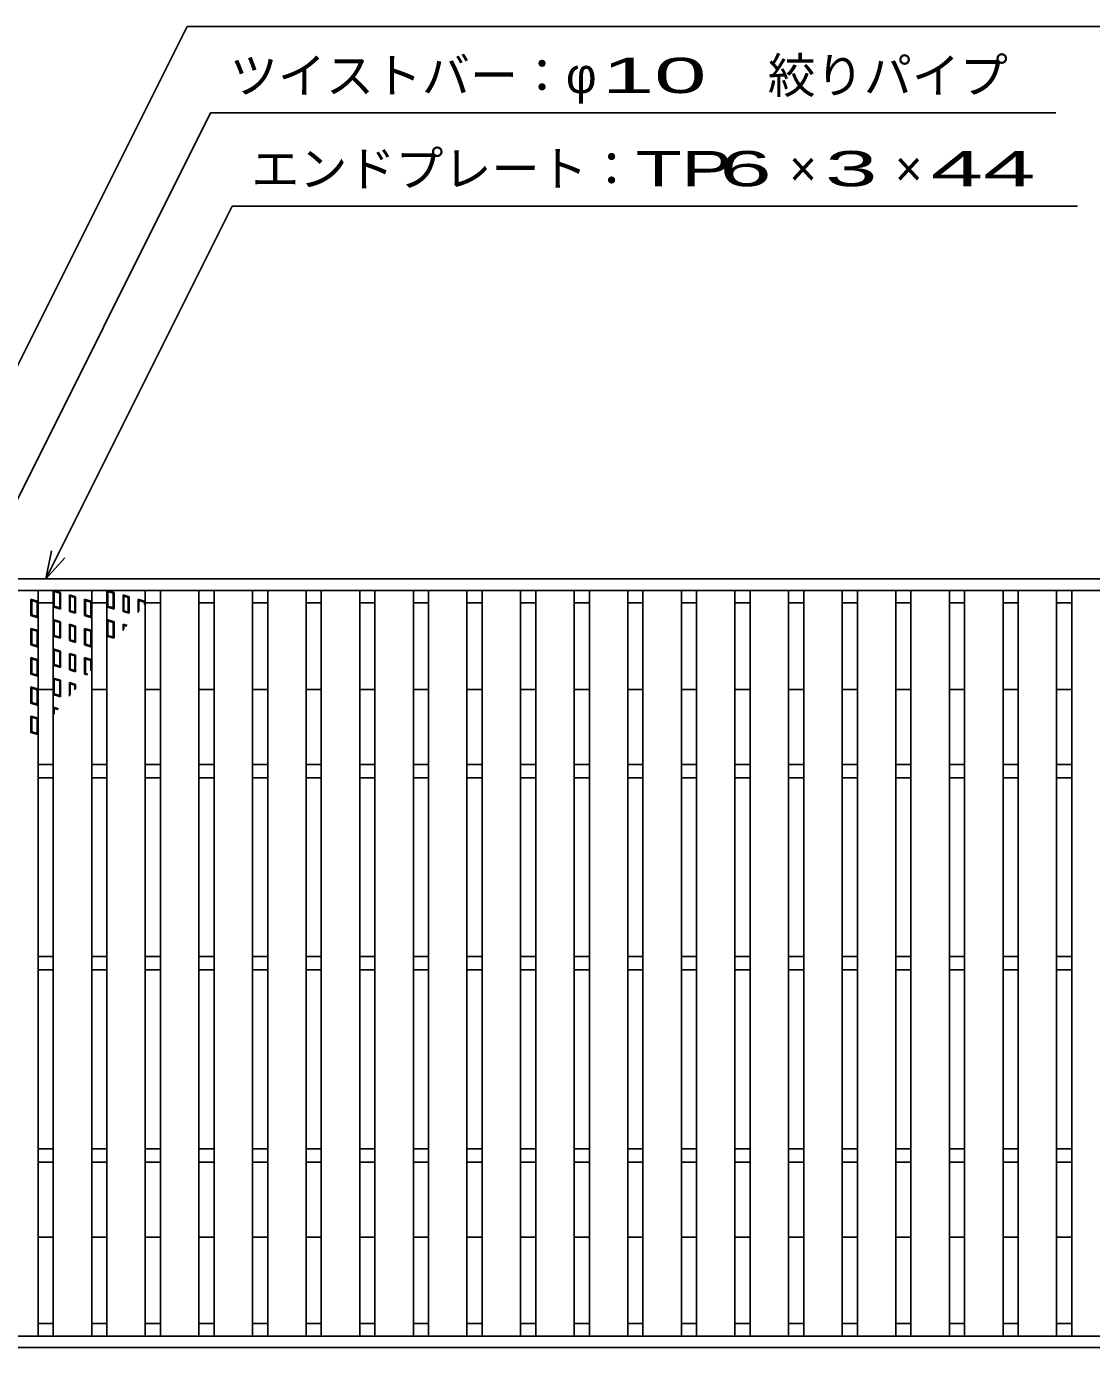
# Model space of a CAD drawing. Units: millimetres, scale not verified. Extents: x -1820 to 1736, y -1282 to 1048.
# Drawn here: x -1195 to -640, y -46 to 641 of the extents above; entities that cross this region are included whole.
import ezdxf
from ezdxf.enums import TextEntityAlignment as Align

# ---------------------------------------------------------------- set-up
doc = ezdxf.new("R2010")
doc.units = ezdxf.units.MM
doc.header["$LTSCALE"] = 10
doc.layers.add('16', color=3, linetype='Continuous', lineweight=25)
doc.layers.add('22', color=2, linetype='Continuous', lineweight=25)
doc.styles.add('ベクトル', font='')
doc.styles.get('ベクトル').set_extended_font_data('ベクトル')

msp = doc.modelspace()

# ---------------------------------------------------------------- linework, layer by layer
at = {"layer": '16'}
for p, q in [((-1348, 353.5), (-352, 353.5)), ((-1348, 347.5), (-352, 347.5)), ((-1208.5, 347.5), (-1188.5, 347.5)), ((-1188.5, -40.5), (-1188.5, 347.5)), ((-1180.6, -40.5), (-1180.6, 347.5)), ((-1180.6, 347.5), (-1160.6, 347.5)), ((-1180.6, 347.5), (-1176.8, 346.36)), ((-1180.6, 338.95), (-1180.6, 347.5)), ((-1180.12, 346.86), (-1177.27, 346.01)), ((-1180.12, 339.3), (-1180.12, 346.86)), ((-1177.27, 346.01), (-1177.27, 338.45)), ((-1176.8, 346.36), (-1176.8, 337.81)), ((-1172.21, 345.13), (-1168.98, 344.17)), ((-1172.21, 336.58), (-1172.21, 345.13)), ((-1171.74, 344.5), (-1169.46, 343.81)), ((-1171.74, 336.94), (-1171.74, 344.5)), ((-1169.46, 343.81), (-1169.46, 336.25)), ((-1168.98, 344.17), (-1168.98, 335.62)), ((-1160.6, -40.5), (-1160.6, 347.5)), ((-1152.7, -40.5), (-1152.7, 347.5)), ((-1152.7, 347.5), (-1132.7, 347.5)), ((-1152.7, 347.5), (-1148.9, 346.36)), ((-1152.7, 338.95), (-1152.7, 347.5)), ((-1152.22, 346.86), (-1149.37, 346.01)), ((-1152.22, 339.3), (-1152.22, 346.86)), ((-1149.37, 346.01), (-1149.37, 338.45)), ((-1148.9, 346.36), (-1148.9, 337.81)), ((-1144.31, 345.13), (-1141.08, 344.17)), ((-1144.31, 336.58), (-1144.31, 345.13)), ((-1143.84, 344.5), (-1141.56, 343.81)), ((-1143.84, 336.94), (-1143.84, 344.5)), ((-1141.56, 343.81), (-1141.56, 336.25)), ((-1141.08, 344.17), (-1141.08, 335.62)), ((-1132.7, -40.5), (-1132.7, 347.5)), ((-1124.8, -40.5), (-1124.8, 347.5)), ((-1124.8, 347.5), (-1104.8, 347.5)), ((-1104.8, -40.5), (-1104.8, 347.5)), ((-1096.9, -40.5), (-1096.9, 347.5)), ((-1096.9, 347.5), (-1076.9, 347.5)), ((-1076.9, -40.5), (-1076.9, 347.5)), ((-1069, -40.5), (-1069, 347.5)), ((-1069, 347.5), (-1049, 347.5)), ((-1049, -40.5), (-1049, 347.5)), ((-1041.1, -40.5), (-1041.1, 347.5)), ((-1041.1, 347.5), (-1021.1, 347.5)), ((-1021.1, -40.5), (-1021.1, 347.5)), ((-1013.2, -40.5), (-1013.2, 347.5)), ((-1013.2, 347.5), (-993.2, 347.5)), ((-993.2, -40.5), (-993.2, 347.5)), ((-985.3, -40.5), (-985.3, 347.5)), ((-985.3, 347.5), (-965.3, 347.5)), ((-965.3, -40.5), (-965.3, 347.5)), ((-957.4, -40.5), (-957.4, 347.5)), ((-957.4, 347.5), (-937.4, 347.5)), ((-937.4, -40.5), (-937.4, 347.5)), ((-929.5, -40.5), (-929.5, 347.5)), ((-929.5, 347.5), (-909.5, 347.5)), ((-909.5, -40.5), (-909.5, 347.5)), ((-901.6, -40.5), (-901.6, 347.5)), ((-901.6, 347.5), (-881.6, 347.5)), ((-881.6, -40.5), (-881.6, 347.5)), ((-873.7, -40.5), (-873.7, 347.5)), ((-873.7, 347.5), (-853.7, 347.5)), ((-853.7, -40.5), (-853.7, 347.5)), ((-845.8, -40.5), (-845.8, 347.5)), ((-845.8, 347.5), (-825.8, 347.5)), ((-825.8, -40.5), (-825.8, 347.5)), ((-817.9, -40.5), (-817.9, 347.5)), ((-817.9, 347.5), (-797.9, 347.5)), ((-797.9, -40.5), (-797.9, 347.5)), ((-790, -40.5), (-790, 347.5)), ((-790, 347.5), (-770, 347.5)), ((-770, -40.5), (-770, 347.5)), ((-762.1, -40.5), (-762.1, 347.5)), ((-762.1, 347.5), (-742.1, 347.5)), ((-742.1, -40.5), (-742.1, 347.5)), ((-734.2, -40.5), (-734.2, 347.5)), ((-734.2, 347.5), (-714.2, 347.5)), ((-714.2, -40.5), (-714.2, 347.5)), ((-706.3, -40.5), (-706.3, 347.5)), ((-706.3, 347.5), (-686.3, 347.5)), ((-686.3, -40.5), (-686.3, 347.5)), ((-678.4, -40.5), (-678.4, 347.5)), ((-678.4, 347.5), (-658.4, 347.5)), ((-658.4, -40.5), (-658.4, 347.5)), ((-650.5, -40.5), (-650.5, 347.5)), ((-650.5, 347.5), (-630.5, 347.5)), ((-1192.3, 342.94), (-1188.5, 341.8)), ((-1192.3, 334.39), (-1192.3, 342.94)), ((-1191.82, 342.3), (-1188.97, 341.45)), ((-1191.82, 334.74), (-1191.82, 342.3)), ((-1188.97, 341.45), (-1188.97, 333.89)), ((-1188.5, 341.8), (-1188.5, 333.25)), ((-1188.5, 341), (-1180.6, 341)), ((-1176.8, 337.81), (-1180.6, 338.95)), ((-1177.27, 338.45), (-1180.12, 339.3)), ((-1169.46, 336.25), (-1171.74, 336.94)), ((-1164.4, 342.94), (-1160.6, 341.8)), ((-1164.4, 334.39), (-1164.4, 342.94)), ((-1163.92, 342.3), (-1161.07, 341.45)), ((-1163.92, 334.74), (-1163.92, 342.3)), ((-1161.07, 341.45), (-1161.07, 333.89)), ((-1160.6, 341.8), (-1160.6, 333.25)), ((-1160.6, 341), (-1152.7, 341)), ((-1148.9, 337.81), (-1152.7, 338.95)), ((-1149.37, 338.45), (-1152.22, 339.3)), ((-1141.56, 336.25), (-1143.84, 336.94)), ((-1136.5, 342.94), (-1132.7, 341.8)), ((-1136.5, 336.06), (-1136.5, 342.94)), ((-1136.02, 342.3), (-1133.17, 341.45)), ((-1136.02, 336.64), (-1136.02, 342.3)), ((-1133.17, 341.45), (-1133.17, 340.12)), ((-1132.7, 341.8), (-1132.7, 340.71)), ((-1132.7, 341), (-1124.8, 341)), ((-1104.8, 341), (-1096.9, 341)), ((-1076.9, 341), (-1069, 341)), ((-1049, 341), (-1041.1, 341)), ((-1021.1, 341), (-1013.2, 341)), ((-993.2, 341), (-985.3, 341)), ((-965.3, 341), (-957.4, 341)), ((-937.4, 341), (-929.5, 341)), ((-909.5, 341), (-901.6, 341)), ((-881.6, 341), (-873.7, 341)), ((-853.7, 341), (-845.8, 341)), ((-825.8, 341), (-817.9, 341)), ((-797.9, 341), (-790, 341)), ((-770, 341), (-762.1, 341)), ((-742.1, 341), (-734.2, 341)), ((-714.2, 341), (-706.3, 341)), ((-686.3, 341), (-678.4, 341)), ((-658.4, 341), (-650.5, 341)), ((-1188.5, 333.25), (-1192.3, 334.39)), ((-1188.97, 333.89), (-1191.82, 334.74)), ((-1180.6, 332.3), (-1176.8, 331.16)), ((-1180.6, 323.75), (-1180.6, 332.3)), ((-1180.12, 331.66), (-1177.27, 330.81)), ((-1180.12, 324.1), (-1180.12, 331.66)), ((-1177.27, 330.81), (-1177.27, 323.25)), ((-1176.8, 331.16), (-1176.8, 322.61)), ((-1168.98, 335.62), (-1172.21, 336.58)), ((-1160.6, 333.25), (-1164.4, 334.39)), ((-1161.07, 333.89), (-1163.92, 334.74)), ((-1152.7, 332.3), (-1148.9, 331.16)), ((-1152.7, 323.75), (-1152.7, 332.3)), ((-1152.22, 331.66), (-1149.37, 330.81)), ((-1152.22, 324.1), (-1152.22, 331.66)), ((-1149.37, 330.81), (-1149.37, 323.25)), ((-1148.9, 331.16), (-1148.9, 322.61)), ((-1141.08, 335.62), (-1144.31, 336.58)), ((-1192.3, 327.74), (-1188.5, 326.6)), ((-1192.3, 319.19), (-1192.3, 327.74)), ((-1191.82, 327.1), (-1188.97, 326.25)), ((-1191.82, 319.54), (-1191.82, 327.1)), ((-1188.97, 326.25), (-1188.97, 318.69)), ((-1188.5, 326.6), (-1188.5, 318.05)), ((-1176.8, 322.61), (-1180.6, 323.75)), ((-1177.27, 323.25), (-1180.12, 324.1)), ((-1172.21, 329.93), (-1168.98, 328.97)), ((-1172.21, 321.38), (-1172.21, 329.93)), ((-1171.74, 329.3), (-1169.46, 328.61)), ((-1171.74, 321.74), (-1171.74, 329.3)), ((-1169.46, 328.61), (-1169.46, 321.05)), ((-1168.98, 328.97), (-1168.98, 320.42)), ((-1164.4, 327.74), (-1160.6, 326.6)), ((-1164.4, 319.19), (-1164.4, 327.74)), ((-1163.92, 327.1), (-1161.07, 326.25)), ((-1163.92, 319.54), (-1163.92, 327.1)), ((-1161.07, 326.25), (-1161.07, 318.69)), ((-1160.6, 326.6), (-1160.6, 318.05)), ((-1148.9, 322.61), (-1152.7, 323.75)), ((-1149.37, 323.25), (-1152.22, 324.1)), ((-1144.31, 329.93), (-1142.14, 329.28)), ((-1144.31, 326.71), (-1144.31, 329.93)), ((-1143.84, 329.3), (-1142.48, 328.89)), ((-1143.84, 327.27), (-1143.84, 329.3)), ((-1188.5, 318.05), (-1192.3, 319.19)), ((-1188.97, 318.69), (-1191.82, 319.54)), ((-1180.6, 317.1), (-1176.8, 315.96)), ((-1180.6, 308.55), (-1180.6, 317.1)), ((-1180.12, 316.46), (-1177.27, 315.61)), ((-1180.12, 308.9), (-1180.12, 316.46)), ((-1168.98, 320.42), (-1172.21, 321.38)), ((-1169.46, 321.05), (-1171.74, 321.74)), ((-1160.6, 318.05), (-1164.4, 319.19)), ((-1161.07, 318.69), (-1163.92, 319.54)), ((-1192.3, 312.54), (-1188.5, 311.4)), ((-1192.3, 303.99), (-1192.3, 312.54)), ((-1191.82, 311.9), (-1188.97, 311.05)), ((-1191.82, 304.34), (-1191.82, 311.9)), ((-1188.97, 311.05), (-1188.97, 303.49)), ((-1188.5, 311.4), (-1188.5, 302.85)), ((-1177.27, 315.61), (-1177.27, 308.05)), ((-1176.8, 315.96), (-1176.8, 307.41)), ((-1172.21, 314.73), (-1168.98, 313.77)), ((-1172.21, 306.18), (-1172.21, 314.73)), ((-1171.74, 314.1), (-1169.46, 313.41)), ((-1171.74, 306.54), (-1171.74, 314.1)), ((-1169.46, 313.41), (-1169.46, 305.85)), ((-1168.98, 313.77), (-1168.98, 305.22)), ((-1164.4, 312.54), (-1160.6, 311.4)), ((-1164.4, 303.99), (-1164.4, 312.54)), ((-1163.92, 311.9), (-1161.07, 311.05)), ((-1163.92, 304.34), (-1163.92, 311.9)), ((-1161.07, 311.05), (-1161.07, 305.71)), ((-1160.6, 311.4), (-1160.6, 306.27)), ((-1188.5, 302.85), (-1192.3, 303.99)), ((-1188.97, 303.49), (-1191.82, 304.34)), ((-1176.8, 307.41), (-1180.6, 308.55)), ((-1177.27, 308.05), (-1180.12, 308.9)), ((-1168.98, 305.22), (-1172.21, 306.18)), ((-1169.46, 305.85), (-1171.74, 306.54)), ((-1162.91, 303.54), (-1164.4, 303.99)), ((-1162.58, 303.94), (-1163.92, 304.34)), ((-1192.3, 297.34), (-1188.5, 296.2)), ((-1192.3, 288.79), (-1192.3, 297.34)), ((-1191.82, 296.7), (-1188.97, 295.85)), ((-1191.82, 289.14), (-1191.82, 296.7)), ((-1188.97, 295.85), (-1188.97, 288.29)), ((-1188.5, 296.2), (-1188.5, 287.65)), ((-1188.5, 296), (-1180.6, 296)), ((-1180.6, 301.9), (-1176.8, 300.76)), ((-1180.6, 293.35), (-1180.6, 301.9)), ((-1180.12, 301.26), (-1177.27, 300.41)), ((-1180.12, 293.7), (-1180.12, 301.26)), ((-1177.27, 300.41), (-1177.27, 292.85)), ((-1176.8, 300.76), (-1176.8, 292.21)), ((-1172.21, 292.54), (-1172.21, 299.53)), ((-1172.21, 299.53), (-1168.98, 298.57)), ((-1171.74, 293.1), (-1171.74, 298.9)), ((-1171.74, 298.9), (-1169.46, 298.21)), ((-1169.46, 298.21), (-1169.46, 295.8)), ((-1168.98, 298.57), (-1168.98, 296.36)), ((-1160.6, 296), (-1152.7, 296)), ((-1132.7, 296), (-1124.8, 296)), ((-1104.8, 296), (-1096.9, 296)), ((-1076.9, 296), (-1069, 296)), ((-1049, 296), (-1041.1, 296)), ((-1021.1, 296), (-1013.2, 296)), ((-993.2, 296), (-985.3, 296)), ((-965.3, 296), (-957.4, 296)), ((-937.4, 296), (-929.5, 296)), ((-909.5, 296), (-901.6, 296)), ((-881.6, 296), (-873.7, 296)), ((-853.7, 296), (-845.8, 296)), ((-825.8, 296), (-817.9, 296)), ((-797.9, 296), (-790, 296)), ((-770, 296), (-762.1, 296)), ((-742.1, 296), (-734.2, 296)), ((-714.2, 296), (-706.3, 296)), ((-686.3, 296), (-678.4, 296)), ((-658.4, 296), (-650.5, 296)), ((-1188.5, 287.65), (-1192.3, 288.79)), ((-1188.97, 288.29), (-1191.82, 289.14)), ((-1176.8, 292.21), (-1180.6, 293.35)), ((-1177.27, 292.85), (-1180.12, 293.7)), ((-1192.3, 282.14), (-1188.5, 281)), ((-1192.3, 273.59), (-1192.3, 282.14)), ((-1180.6, 286.7), (-1177.85, 285.88)), ((-1180.6, 282.63), (-1180.6, 286.7)), ((-1180.12, 286.06), (-1178.19, 285.48)), ((-1180.12, 283.19), (-1180.12, 286.06)), ((-1191.82, 281.5), (-1188.97, 280.65)), ((-1191.82, 273.94), (-1191.82, 281.5)), ((-1188.97, 280.65), (-1188.97, 273.09)), ((-1188.5, 281), (-1188.5, 272.45)), ((-1188.5, 272.45), (-1192.3, 273.59)), ((-1188.97, 273.09), (-1191.82, 273.94)), ((-1188.5, 257), (-1180.6, 257)), ((-1160.6, 257), (-1152.7, 257)), ((-1132.7, 257), (-1124.8, 257)), ((-1104.8, 257), (-1096.9, 257)), ((-1076.9, 257), (-1069, 257)), ((-1049, 257), (-1041.1, 257)), ((-1021.1, 257), (-1013.2, 257)), ((-993.2, 257), (-985.3, 257)), ((-965.3, 257), (-957.4, 257)), ((-937.4, 257), (-929.5, 257)), ((-909.5, 257), (-901.6, 257)), ((-881.6, 257), (-873.7, 257)), ((-853.7, 257), (-845.8, 257)), ((-825.8, 257), (-817.9, 257)), ((-797.9, 257), (-790, 257)), ((-770, 257), (-762.1, 257)), ((-742.1, 257), (-734.2, 257)), ((-714.2, 257), (-706.3, 257)), ((-686.3, 257), (-678.4, 257)), ((-658.4, 257), (-650.5, 257)), ((-1188.5, 250), (-1180.6, 250)), ((-1160.6, 250), (-1152.7, 250)), ((-1132.7, 250), (-1124.8, 250)), ((-1104.8, 250), (-1096.9, 250)), ((-1076.9, 250), (-1069, 250)), ((-1049, 250), (-1041.1, 250)), ((-1021.1, 250), (-1013.2, 250)), ((-993.2, 250), (-985.3, 250)), ((-965.3, 250), (-957.4, 250)), ((-937.4, 250), (-929.5, 250)), ((-909.5, 250), (-901.6, 250)), ((-881.6, 250), (-873.7, 250)), ((-853.7, 250), (-845.8, 250)), ((-825.8, 250), (-817.9, 250)), ((-797.9, 250), (-790, 250)), ((-770, 250), (-762.1, 250)), ((-742.1, 250), (-734.2, 250)), ((-714.2, 250), (-706.3, 250)), ((-686.3, 250), (-678.4, 250)), ((-658.4, 250), (-650.5, 250)), ((-1188.5, 157), (-1180.6, 157)), ((-1160.6, 157), (-1152.7, 157)), ((-1132.7, 157), (-1124.8, 157)), ((-1104.8, 157), (-1096.9, 157)), ((-1076.9, 157), (-1069, 157)), ((-1049, 157), (-1041.1, 157)), ((-1021.1, 157), (-1013.2, 157)), ((-993.2, 157), (-985.3, 157)), ((-965.3, 157), (-957.4, 157)), ((-937.4, 157), (-929.5, 157)), ((-909.5, 157), (-901.6, 157)), ((-881.6, 157), (-873.7, 157)), ((-853.7, 157), (-845.8, 157)), ((-825.8, 157), (-817.9, 157)), ((-797.9, 157), (-790, 157)), ((-770, 157), (-762.1, 157)), ((-742.1, 157), (-734.2, 157)), ((-714.2, 157), (-706.3, 157)), ((-686.3, 157), (-678.4, 157)), ((-658.4, 157), (-650.5, 157)), ((-1188.5, 150), (-1180.6, 150)), ((-1160.6, 150), (-1152.7, 150)), ((-1132.7, 150), (-1124.8, 150)), ((-1104.8, 150), (-1096.9, 150)), ((-1076.9, 150), (-1069, 150)), ((-1049, 150), (-1041.1, 150)), ((-1021.1, 150), (-1013.2, 150)), ((-993.2, 150), (-985.3, 150)), ((-965.3, 150), (-957.4, 150)), ((-937.4, 150), (-929.5, 150)), ((-909.5, 150), (-901.6, 150)), ((-881.6, 150), (-873.7, 150)), ((-853.7, 150), (-845.8, 150)), ((-825.8, 150), (-817.9, 150)), ((-797.9, 150), (-790, 150)), ((-770, 150), (-762.1, 150)), ((-742.1, 150), (-734.2, 150)), ((-714.2, 150), (-706.3, 150)), ((-686.3, 150), (-678.4, 150)), ((-658.4, 150), (-650.5, 150)), ((-1188.5, 57), (-1180.6, 57)), ((-1160.6, 57), (-1152.7, 57)), ((-1132.7, 57), (-1124.8, 57)), ((-1104.8, 57), (-1096.9, 57)), ((-1076.9, 57), (-1069, 57)), ((-1049, 57), (-1041.1, 57)), ((-1021.1, 57), (-1013.2, 57)), ((-993.2, 57), (-985.3, 57)), ((-965.3, 57), (-957.4, 57)), ((-937.4, 57), (-929.5, 57)), ((-909.5, 57), (-901.6, 57)), ((-881.6, 57), (-873.7, 57)), ((-853.7, 57), (-845.8, 57)), ((-825.8, 57), (-817.9, 57)), ((-797.9, 57), (-790, 57)), ((-770, 57), (-762.1, 57)), ((-742.1, 57), (-734.2, 57)), ((-714.2, 57), (-706.3, 57)), ((-686.3, 57), (-678.4, 57)), ((-658.4, 57), (-650.5, 57)), ((-1188.5, 50), (-1180.6, 50)), ((-1160.6, 50), (-1152.7, 50)), ((-1132.7, 50), (-1124.8, 50)), ((-1104.8, 50), (-1096.9, 50)), ((-1076.9, 50), (-1069, 50)), ((-1049, 50), (-1041.1, 50)), ((-1021.1, 50), (-1013.2, 50)), ((-993.2, 50), (-985.3, 50)), ((-965.3, 50), (-957.4, 50)), ((-937.4, 50), (-929.5, 50)), ((-909.5, 50), (-901.6, 50)), ((-881.6, 50), (-873.7, 50)), ((-853.7, 50), (-845.8, 50)), ((-825.8, 50), (-817.9, 50)), ((-797.9, 50), (-790, 50)), ((-770, 50), (-762.1, 50)), ((-742.1, 50), (-734.2, 50)), ((-714.2, 50), (-706.3, 50)), ((-686.3, 50), (-678.4, 50)), ((-658.4, 50), (-650.5, 50)), ((-1188.5, 11), (-1180.6, 11)), ((-1160.6, 11), (-1152.7, 11)), ((-1132.7, 11), (-1124.8, 11)), ((-1104.8, 11), (-1096.9, 11)), ((-1076.9, 11), (-1069, 11)), ((-1049, 11), (-1041.1, 11)), ((-1021.1, 11), (-1013.2, 11)), ((-993.2, 11), (-985.3, 11)), ((-965.3, 11), (-957.4, 11)), ((-937.4, 11), (-929.5, 11)), ((-909.5, 11), (-901.6, 11)), ((-881.6, 11), (-873.7, 11)), ((-853.7, 11), (-845.8, 11)), ((-825.8, 11), (-817.9, 11)), ((-797.9, 11), (-790, 11)), ((-770, 11), (-762.1, 11)), ((-742.1, 11), (-734.2, 11)), ((-714.2, 11), (-706.3, 11)), ((-686.3, 11), (-678.4, 11)), ((-658.4, 11), (-650.5, 11)), ((-1188.5, -34), (-1180.6, -34)), ((-1160.6, -34), (-1152.7, -34)), ((-1132.7, -34), (-1124.8, -34)), ((-1104.8, -34), (-1096.9, -34)), ((-1076.9, -34), (-1069, -34)), ((-1049, -34), (-1041.1, -34)), ((-1021.1, -34), (-1013.2, -34)), ((-993.2, -34), (-985.3, -34)), ((-965.3, -34), (-957.4, -34)), ((-937.4, -34), (-929.5, -34)), ((-909.5, -34), (-901.6, -34)), ((-881.6, -34), (-873.7, -34)), ((-853.7, -34), (-845.8, -34)), ((-825.8, -34), (-817.9, -34)), ((-797.9, -34), (-790, -34)), ((-770, -34), (-762.1, -34)), ((-742.1, -34), (-734.2, -34)), ((-714.2, -34), (-706.3, -34)), ((-686.3, -34), (-678.4, -34)), ((-658.4, -34), (-650.5, -34)), ((-1348, -40.5), (-352, -40.5)), ((-1208.5, -40.5), (-1188.5, -40.5)), ((-1180.6, -40.5), (-1160.6, -40.5)), ((-1152.7, -40.5), (-1132.7, -40.5)), ((-1124.8, -40.5), (-1104.8, -40.5)), ((-1096.9, -40.5), (-1076.9, -40.5)), ((-1069, -40.5), (-1049, -40.5)), ((-1041.1, -40.5), (-1021.1, -40.5)), ((-1013.2, -40.5), (-993.2, -40.5)), ((-985.3, -40.5), (-965.3, -40.5)), ((-957.4, -40.5), (-937.4, -40.5)), ((-929.5, -40.5), (-909.5, -40.5)), ((-901.6, -40.5), (-881.6, -40.5)), ((-873.7, -40.5), (-853.7, -40.5)), ((-845.8, -40.5), (-825.8, -40.5)), ((-817.9, -40.5), (-797.9, -40.5)), ((-790, -40.5), (-770, -40.5)), ((-762.1, -40.5), (-742.1, -40.5)), ((-734.2, -40.5), (-714.2, -40.5)), ((-706.3, -40.5), (-686.3, -40.5)), ((-678.4, -40.5), (-658.4, -40.5)), ((-650.5, -40.5), (-630.5, -40.5)), ((-1348, -46.5), (-352, -46.5))]:
    msp.add_line(p, q, dxfattribs=at)
at = {"layer": '22', "color": 4}
for p, q in [((-1328, 207), (-1111, 641)), ((-1111, 641), (-571, 641)), ((-1268.25, 257), (-1098.75, 596)), ((-1098.75, 596), (-658.75, 596)), ((-1184.55, 353.5), (-1087.55, 547.5)), ((-1087.55, 547.5), (-647.55, 547.5)), ((-1184.55, 353.5), (-1181.55, 368.1)), ((-1184.55, 353.5), (-1174.55, 364.5))]:
    msp.add_line(p, q, dxfattribs=at)

# ---------------------------------------------------------------- texts
at = {"layer": '22', "style": 'ベクトル'}
for s, p in [('ツイストバー：', (-1088.75, 615.5)), ('絞りパイプ', (-808.75, 615.5)), ('φ', (-913.75, 615.5)), ('エンドプレート：', (-1077.55, 567)), ('×', (-797.55, 567)), ('×', (-742.55, 567))]:
    msp.add_text(s, height=18.33, dxfattribs=at).set_placement(p, align=Align.MIDDLE_LEFT)
for s, width, p in [(' 10 ', 2, (-908.75, 615.5)), ('TP', 1.6, (-877.55, 567)), (' 6 ', 2, (-847.55, 567)), (' 3 ', 2, (-792.55, 567)), (' 44 ', 2, (-737.55, 567))]:
    msp.add_text(s, height=18.33, dxfattribs=dict(at, width=width)).set_placement(p, align=Align.MIDDLE_LEFT)

doc.saveas('drawing.dxf')
